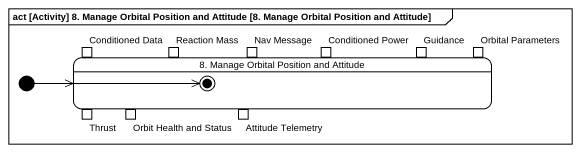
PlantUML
@startuml
mainframe act [Activity] 8. Manage Orbital Position and Attitude [8. Manage Orbital Position and Attitude]
hide empty description
state "8. Manage Orbital Position and Attitude" as s8_Manage_Orbital_Position {
  state "Conditioned Data" as Conditioned_Data <<inputPin>>
  state "Reaction Mass" as Reaction_Mass <<inputPin>>
  state "Nav Message" as Nav_Message <<inputPin>>
  state "Conditioned Power" as Conditioned_Power <<inputPin>>
  state Guidance <<inputPin>>
  state "Orbital Parameters" as Orbital_Parameters <<inputPin>>
  state Thrust <<outputPin>>
  state "Orbit Health and Status" as Orbit_Health_and_Status <<outputPin>>
  state final1 <<end>>
  state "Attitude Telemetry" as Attitude_Telemetry <<outputPin>>
}
[*] -right-> s8_Manage_Orbital_Position
s8_Manage_Orbital_Position -left-> final1
@enduml
